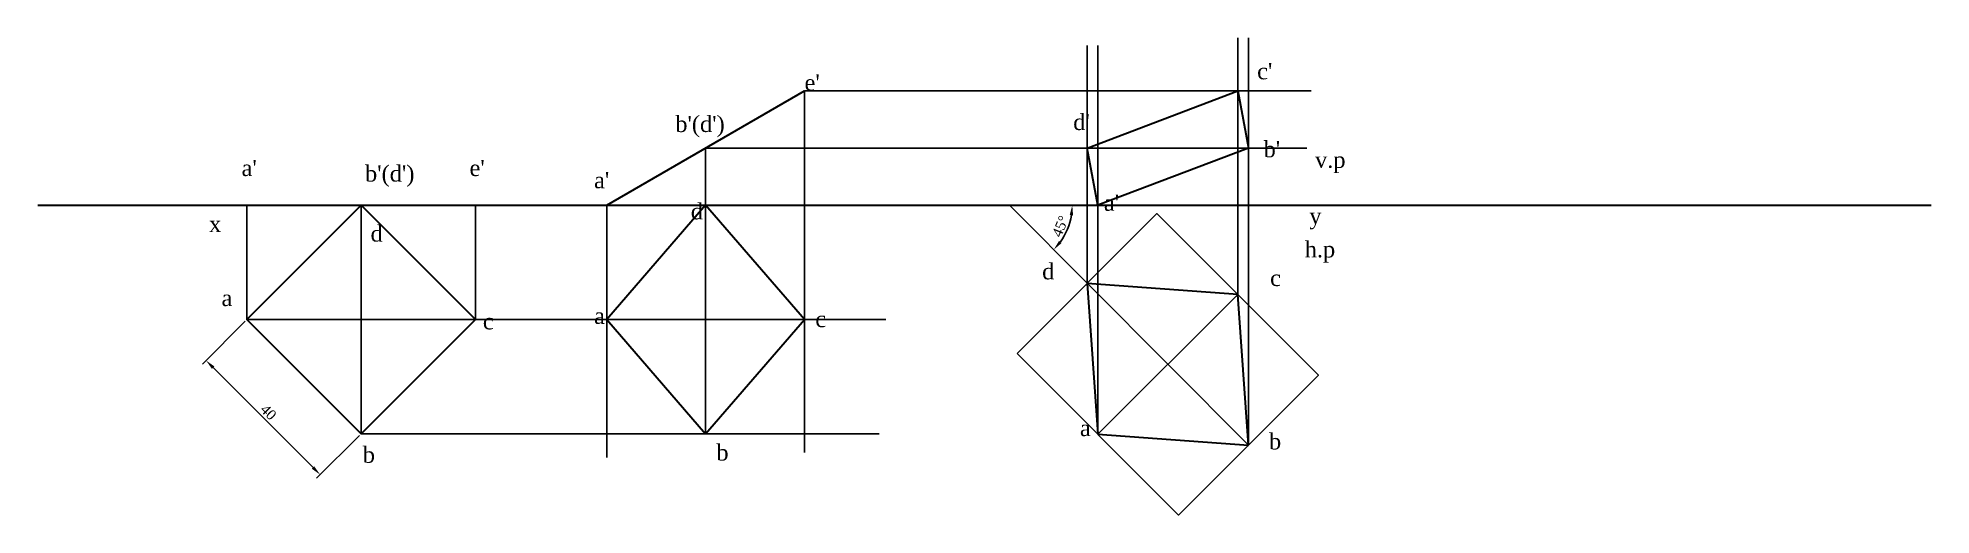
# Model space of a CAD drawing. Header units: millimetres. Extents: x -12 to 457, y 42 to 160.
import ezdxf

# ---------------------------------------------------------------- set-up
doc = ezdxf.new("R2010")
doc.units = ezdxf.units.MM
doc.layers.add('Dimension', color=3, linetype='Continuous', lineweight=9)
doc.layers.add('Thick', color=1, linetype='Continuous', lineweight=30)
doc.layers.add('Thin', color=4, linetype='Continuous')
doc.styles.add('Drawing', font='times.ttf')
doc.styles.get("Standard").update_dxf_attribs({"font": 'times.ttf'})
doc.dimstyles.new('Copy of ISO-25', dxfattribs={"dimtxt": 2.5, "dimasz": 2.5, "dimexe": 1.25, "dimexo": 0.625, "dimtad": 1, "dimtoh": 1, "dimdsep": 46, "dimtxsty": 'Standard', "dimcen": 2.5, "dimadec": 0, "dimazin": 0, "dimtfac": 1, "dimtmove": 0, "dimatfit": 3, "dimfxl": 1, "dimarcsym": 0})

# ---------------------------------------------------------------- blocks, each defined once
blk = doc.blocks.new('*D2')
at = {"layer": 'Defpoints', "color": 0, "transparency": 16777216}
for p in [(39.56, 90.44), (67.84, 62.16), (57.69, 52.01)]:
    blk.add_point(p, dxfattribs=at)
at = {"layer": 'Dimension', "color": 0, "lineweight": -2, "transparency": 16777216}
for p, q in [((39.12, 90), (28.52, 79.41)), ((31.17, 78.52), (55.92, 53.77)), ((67.4, 61.72), (56.81, 51.12))]:
    blk.add_line(p, q, dxfattribs=at)
at = {"layer": 'Dimension', "color": 0, "transparency": 16777216}
for points in [[(31.47, 78.82), (30.88, 78.23), (29.41, 80.29)], [(56.22, 54.07), (55.63, 53.48), (57.69, 52.01)]]:
    blk.add_solid(points, dxfattribs=at)
at = {"layer": 'Dimension', "color": 0, "transparency": 16777216, "insert": (44.89, 67.49), "char_height": 2.5, "attachment_point": 5, "rotation": 315}
blk.add_mtext('40', dxfattribs=at)
blk = doc.blocks.new('*D3')
at = {"layer": 'Defpoints', "color": 0, "transparency": 16777216}
for p in [(128.66, 118.73), (228.42, 118.73), (301.39, 118.73), (241.85, 110.95), (287.6, 59.33)]:
    blk.add_point(p, dxfattribs=at)
at = {"layer": 'Dimension', "color": 0, "lineweight": -2, "transparency": 16777216}
blk.add_arc((228.42, 118.73), 15.52, 324.1325, 350.7594, dxfattribs=at)
at = {"layer": 'Dimension', "color": 0, "transparency": 16777216}
for points in [[(243.32, 116.27), (244.15, 116.2), (243.94, 118.73)], [(241.31, 109.36), (240.68, 109.91), (239.37, 107.73)]]:
    blk.add_solid(points, dxfattribs=at)
at = {"layer": 'Dimension', "color": 0, "transparency": 16777216, "insert": (241, 113.5), "char_height": 2.5, "attachment_point": 5, "rotation": 67.446}
blk.add_mtext('45°', dxfattribs=at)

msp = doc.modelspace()

# ---------------------------------------------------------------- linework, layer by layer
at = {"color": 18, "true_color": 0x000000}
msp.add_line((128.658, 118.727), (301.386, 118.727), dxfattribs=at)
at = {"layer": 'Thick'}
for p, q in [((128.658, 118.727), (177.647, 147.012)), ((247.598, 132.869), (284.918, 147.012)), ((284.918, 147.012), (287.598, 132.869)), ((250.277, 118.727), (247.598, 132.869)), ((287.598, 132.869), (250.277, 118.727)), ((39.559, 118.727), (96.127, 118.727)), ((153.152, 118.727), (128.658, 90.443)), ((177.647, 90.443), (153.152, 118.727)), ((247.598, 99.325), (250.277, 62.005)), ((284.918, 96.646), (247.598, 99.325)), ((287.598, 59.325), (284.918, 96.646)), ((128.658, 90.443), (153.152, 62.159)), ((153.152, 62.159), (177.647, 90.443)), ((250.277, 62.005), (287.598, 59.325))]:
    msp.add_line(p, q, dxfattribs=at)
at = {"layer": 'Thick', "color": 18, "true_color": 0x000000}
msp.add_line((-12.23, 118.727), (456.645, 118.727), dxfattribs=at)
at = {"layer": 'Thick'}
msp.add_lwpolyline([(39.559, 90.443), (67.843, 118.727), (96.127, 90.443), (67.843, 62.159)], close=True, dxfattribs=at)
at = {"layer": 'Thin'}
for p, q in [((284.918, 96.646), (284.918, 160.146)), ((287.598, 59.325), (287.598, 160.146)), ((247.598, 99.325), (247.598, 158.289)), ((250.277, 62.005), (250.277, 158.289)), ((177.647, 147.012), (177.647, 57.527)), ((177.647, 147.012), (303.075, 147.012)), ((153.152, 132.869), (153.152, 62.159)), ((153.152, 132.869), (302.061, 132.869)), ((39.559, 90.443), (39.559, 118.727)), ((67.843, 62.159), (67.843, 118.727)), ((96.127, 90.443), (96.127, 118.727)), ((128.658, 118.727), (128.658, 56.269)), ((228.419, 118.727), (287.598, 59.325)), ((250.277, 62.005), (284.918, 96.646)), ((39.559, 90.443), (197.734, 90.443)), ((67.843, 62.159), (196.125, 62.159))]:
    msp.add_line(p, q, dxfattribs=at)
msp.add_lwpolyline([(230.277, 82.005), (264.918, 116.646), (304.918, 76.646), (270.277, 42.005)], close=True, dxfattribs=at)
msp.add_point((153.152, 132.869), dxfattribs=at)

# ---------------------------------------------------------------- texts
at = {"layer": 'Dimension', "style": 'Drawing'}
for s, p in [("e'", (177.647, 147.092)), ("c'", (289.726, 149.893)), ("b'(d')", (145.628, 136.841)), ("d'", (244.188, 137.323)), ("b'", (291.321, 130.595)), ("a'", (38.222, 125.948)), ("b'(d')", (68.787, 124.572)), ("e'", (94.671, 125.948)), ("a'", (125.512, 122.921)), ('v.p', (304.068, 127.975)), ('d', (149.469, 115.217)), ("a'", (251.783, 117.342)), ('x', (30.157, 112.061)), ('d', (70.164, 109.715)), ('y', (302.646, 114.05)), ('h.p', (301.508, 105.809)), ('d', (236.483, 100.36)), ('c', (292.933, 98.709)), ('a', (33.265, 93.757)), ('c', (97.976, 87.979)), ('a', (125.512, 89.355)), ('c', (180.309, 88.529)), ('a', (245.846, 61.566)), ('b', (292.658, 58.264)), ('b', (68.237, 54.963)), ('b', (155.802, 55.513))]:
    msp.add_text(s, height=4, dxfattribs=at).set_placement(p)

# ---------------------------------------------------------------- dimensions: what is measured, and where the dimension line sits
at = {"layer": 'Dimension'}
dim = msp.add_angular_dim_2l(base=(241.849, 110.951), line1=((228.419, 118.727), (287.598, 59.325)), line2=((128.658, 118.727), (301.386, 118.727)), dimstyle='Copy of ISO-25', dxfattribs=at)
dim.commit()
dim.dimension.update_dxf_attribs({"geometry": '*D3', "text_midpoint": (240.999, 113.503)})
dim = msp.add_aligned_dim(p1=(39.559, 90.443), p2=(67.843, 62.159), distance=-14.358, dimstyle='Copy of ISO-25', dxfattribs=at)
dim.commit()
dim.dimension.update_dxf_attribs({"geometry": '*D2', "text_midpoint": (44.89, 67.49)})

doc.saveas('drawing.dxf')
